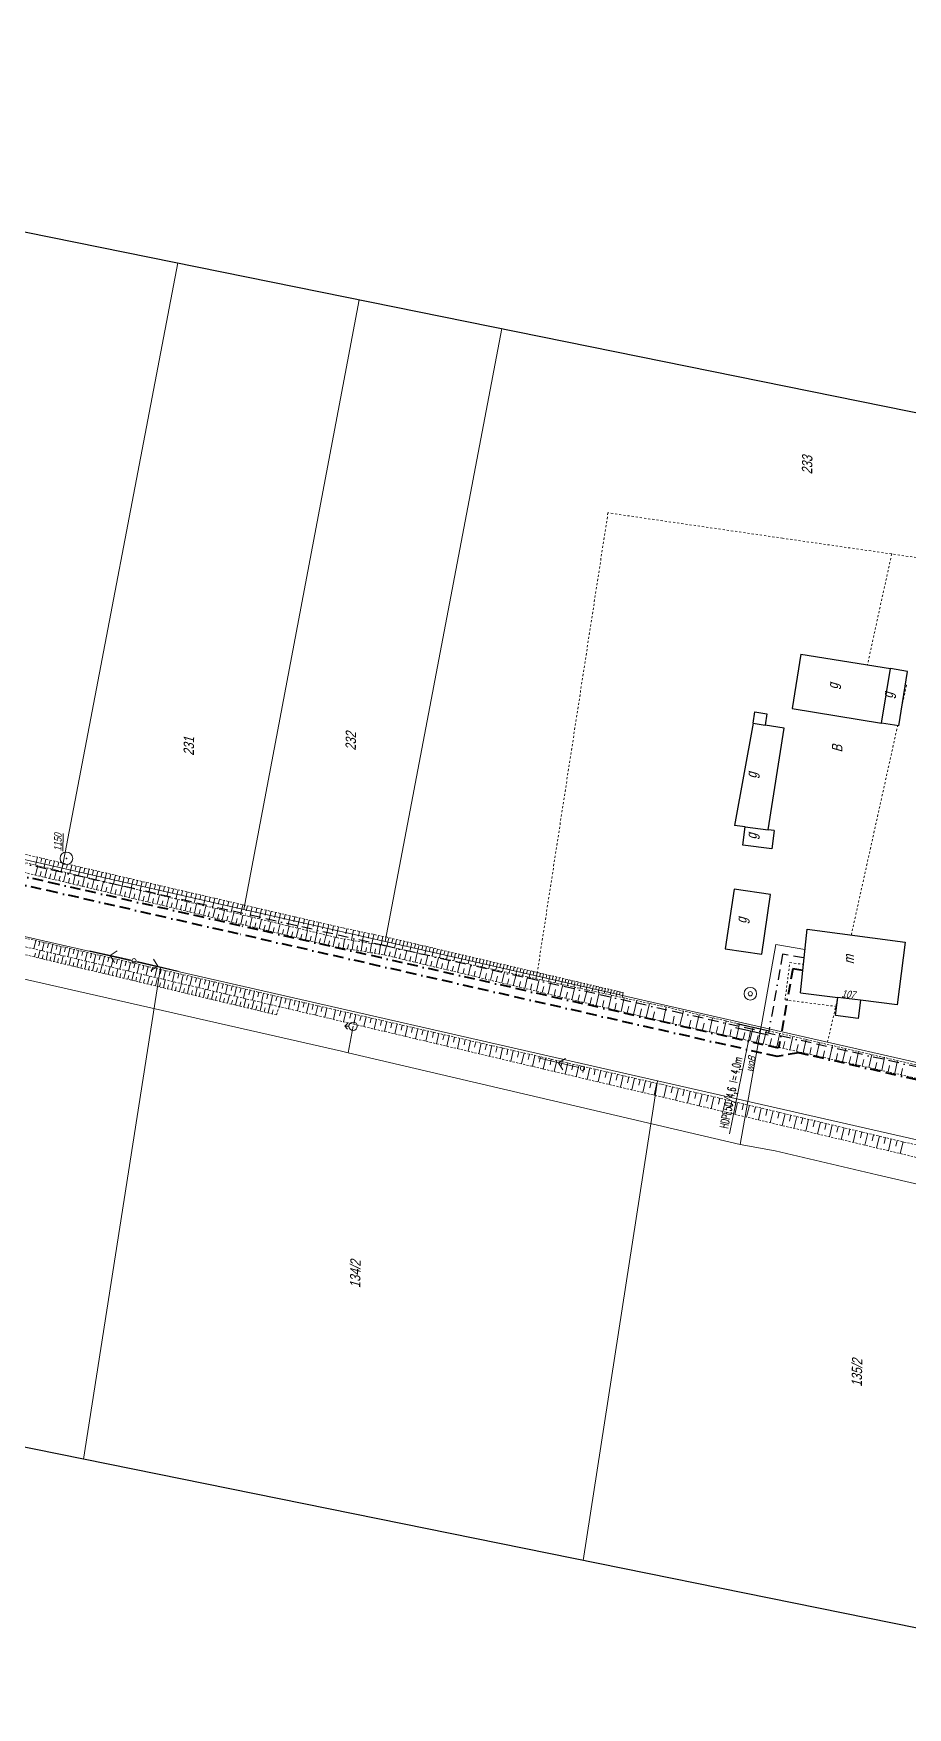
# Model space of a CAD drawing. Header units: millimetres. Extents: x 4848043 to 9699780, y 5827542 to 11659147.
# Drawn here: x 4850697.6 to 4850906.6, y 5829143.5 to 5829544.1 of the extents above; entities that cross this region are included whole.
import ezdxf
from ezdxf.enums import TextEntityAlignment as Align

# ---------------------------------------------------------------- set-up
doc = ezdxf.new("R2010")
doc.units = ezdxf.units.MM
doc.header["$MEASUREMENT"] = 0
for name, pattern in [('0', [0]), ('BORDER', [1.75, 0.5, -0.25, 0.5, -0.25, 0, -0.25]), ('BZN', [1, 0.5, -0.5]), ('GUZ', [1, 0.5, -0.5]), ('UPW', [0]), ('WSQ', [0.85, 0.5, -0.35])]:
    doc.linetypes.add(name, pattern=pattern)
doc.layers.get('0').update_dxf_attribs({"lineweight": 18})
for name, color, linetype, lineweight in [('EADTD_T_0', 7, '0', 18), ('EBUOA_T_1', 251, '0', 25), ('EBUPO_L_6', 7, '0', 18), ('EBUPP_L_3', 6, '0', 25), ('EDZPD_L_0', 251, '0', 18), ('EDZTD_T_0', 7, '0', 25), ('EUZOU_T_0', 251, '0', 18), ('EUZPU_L_4', 251, 'GUZ', 18), ('SZNPS_T_0', 7, '0', 18), ('TEL kable doziemne proj.', 32, 'BORDER', 30), ('TEL rury', 6, 'Continuous', 30), ('TEL rury opis', 6, 'Continuous', 20), ('TES kable doziemne proj.', 4, 'BORDER', 40), ('UEEPA_T_2', 251, '0', 18), ('UWWOO_T_0', 251, '0', 18), ('UWWPA_T_0', 251, '0', 18), ('UWWPA_T_2', 251, '0', 18), ('UWWPO_L_0', 162, 'UPW', 18), ('WUKPS_L_1', 251, '0', 18), ('WUKPS_L_2', 251, '0', 18)]:
    doc.layers.add(name, color=color, linetype=linetype, lineweight=lineweight)
doc.layers.add('RYS layout', color=7, linetype='Continuous', lineweight=30, plot=False)
doc.styles.add('ROMANS', font='simplex.shx')
doc.styles.get("Standard").update_dxf_attribs({"font": 'txt', "width": 0.8, "oblique": 15})

# ---------------------------------------------------------------- blocks, each defined once
blk = doc.blocks.new('OSP')
at = {"color": 0}
for radius in [0.75, 0.045]:
    blk.add_circle((0, 0), radius, dxfattribs=at)
blk = doc.blocks.new('SLS')
at = {"color": 0}
blk.add_circle((0, 0), 0.25, dxfattribs=at)
blk.add_circle((0, 0), 0.25, dxfattribs=at)
blk = doc.blocks.new('PNN')
at = {"color": 0}
for p, q in [((0.4395, 0.01539), (5.4395, 0.01539)), ((2.9395, 0.01539), (2.2324, 0.72249)), ((2.9395, 0.01539), (2.2324, -0.69171))]:
    blk.add_line(p, q, dxfattribs=at)
blk = doc.blocks.new('HYP')
at = {"color": 0}
for p, q in [((0, 1), (-0.35355, 0.64645)), ((0, 0.5), (0, 1)), ((0, 1), (0.35355, 0.64645))]:
    blk.add_line(p, q, dxfattribs=at)
blk.add_circle((0, 0), 0.5, dxfattribs=at)
blk = doc.blocks.new('STD')
at = {"color": 0}
for radius in [0.75, 0.25]:
    blk.add_circle((0, 0), radius, dxfattribs=at)
blk = doc.blocks.new('OB')
at = {"style": 'ROMANS', "width": 0.6}
blk.add_text('l=', height=2, dxfattribs=at).set_placement((9.86, 0.18))
for tag, p in [('OB_TYP', (8.68, 0.18)), ('OB_SW', (11.54, -2.76))]:
    blk.add_attdef(tag, text='', height=2, dxfattribs=at).set_placement(p, align=Align.RIGHT)
blk.add_attdef('OB_DL', (11.91, 0.18), '', height=2, dxfattribs=at)

msp = doc.modelspace()

# ---------------------------------------------------------------- linework, layer by layer
at = {"layer": 'EBUPO_L_6', "linetype": 'BZN'}
for p, q in [((4850877.34, 5829312.85), (4850878.48, 5829321.78)), ((4850878.48, 5829321.78), (4850881.77, 5829321.36)), ((4850889.68, 5829311.29), (4850877.34, 5829312.85))]:
    msp.add_line(p, q, dxfattribs=at)
at = {"layer": 'EBUPP_L_3', "linetype": '0'}
for p, q in [((4850881.12, 5829395.6), (4850879.01, 5829382.56)), ((4850881.12, 5829395.6), (4850902.54, 5829392.14)), ((4850900.43, 5829379.09), (4850902.54, 5829392.14)), ((4850906.61, 5829391.46), (4850902.54, 5829392.14)), ((4850904.52, 5829378.42), (4850906.61, 5829391.46)), ((4850869.7, 5829379.06), (4850865.26, 5829354.6)), ((4850869.7, 5829379.06), (4850870.15, 5829381.81)), ((4850869.7, 5829379.06), (4850872.55, 5829378.59)), ((4850870.15, 5829381.81), (4850873, 5829381.34)), ((4850873, 5829381.34), (4850872.55, 5829378.59)), ((4850879.01, 5829382.56), (4850900.43, 5829379.09)), ((4850904.52, 5829378.42), (4850900.43, 5829379.09)), ((4850877.1, 5829377.91), (4850872.55, 5829378.59)), ((4850873.29, 5829353.57), (4850877.1, 5829377.91)), ((4850867.8, 5829354.27), (4850865.26, 5829354.6)), ((4850867.26, 5829349.88), (4850867.8, 5829354.27)), ((4850867.8, 5829354.27), (4850873.29, 5829353.57)), ((4850874.72, 5829353.39), (4850873.29, 5829353.57)), ((4850874.72, 5829353.39), (4850874.17, 5829349.02)), ((4850874.17, 5829349.02), (4850867.26, 5829349.88)), ((4850865.15, 5829339.36), (4850863.04, 5829325.11)), ((4850873.89, 5829338.06), (4850865.15, 5829339.36)), ((4850871.78, 5829323.82), (4850873.89, 5829338.06)), ((4850881.07, 5829314.59), (4850882.64, 5829329.76)), ((4850882.64, 5829329.76), (4850906.07, 5829326.72)), ((4850906.07, 5829326.72), (4850904.12, 5829311.68)), ((4850863.04, 5829325.11), (4850871.78, 5829323.82)), ((4850881.07, 5829314.59), (4850889.95, 5829313.47)), ((4850889.4, 5829309.1), (4850889.95, 5829313.47)), ((4850895.36, 5829312.79), (4850889.95, 5829313.47)), ((4850895.36, 5829312.79), (4850894.8, 5829308.42)), ((4850904.12, 5829311.68), (4850895.36, 5829312.79)), ((4850894.8, 5829308.42), (4850889.4, 5829309.1))]:
    msp.add_line(p, q, dxfattribs=at)
at = {"layer": 'EDZPD_L_0', "linetype": '0'}
for p, q in [((4850732.13, 5829489.2), (4850704.44, 5829344.41)), ((4850775.52, 5829480.4), (4850747.91, 5829334.51)), ((4850809.59, 5829473.49), (4850781.72, 5829326.82)), ((4850704.44, 5829344.41), (4850469.87, 5829397.84)), ((4850727.94, 5829320.6), (4850553.32, 5829360.37)), ((4850747.91, 5829334.51), (4850704.44, 5829344.41)), ((4850781.72, 5829326.82), (4850747.91, 5829334.51)), ((4850913.38, 5829296.83), (4850781.72, 5829326.82)), ((4850709.53, 5829202.98), (4850727.94, 5829320.6)), ((4850846.81, 5829293.52), (4850727.94, 5829320.6)), ((4850846.81, 5829293.52), (4850829.06, 5829178.73)), ((4850959.85, 5829267.77), (4850846.81, 5829293.52))]:
    msp.add_line(p, q, dxfattribs=at)
at = {"layer": 'EUZPU_L_4', "linetype": 'GUZ'}
for p, q in [((4850834.99, 5829429.41), (4850817.95, 5829318.58)), ((4850876.77, 5829423.34), (4850834.99, 5829429.41)), ((4850902.85, 5829419.58), (4850876.77, 5829423.34)), ((4850902.85, 5829419.58), (4850897.04, 5829393.02)), ((4850937.42, 5829414.46), (4850902.85, 5829419.58)), ((4850906.39, 5829388.15), (4850905.24, 5829382.97)), ((4850906.39, 5829388.15), (4850906.09, 5829388.23)), ((4850893.18, 5829328.39), (4850904.26, 5829378.46)), ((4850887.5, 5829302.73), (4850889.95, 5829313.47))]:
    msp.add_line(p, q, dxfattribs=at)
at = {"layer": 'RYS layout'}
msp.add_lwpolyline([(4851002.54, 5829143.55), (4850404.72, 5829264.81), (4850461.37, 5829544.12), (4851059.2, 5829422.86)], close=True, dxfattribs=at)
at = {"layer": 'TEL kable doziemne proj.', "ltscale": 5}
for p, q in [((4850876.77, 5829323.8), (4850873.4, 5829304.91)), ((4850881.79, 5829322.91), (4850876.77, 5829323.8))]:
    msp.add_line(p, q, dxfattribs=at)
msp.add_lwpolyline([(4850913.16, 5829295.85), (4850781.49, 5829325.85), (4850747.69, 5829333.53), (4850704.21, 5829343.43), (4850469.65, 5829396.87), (4850443.31, 5829402.86), (4850419.92, 5829408.2), (4850365.92, 5829420.48), (4850338.62, 5829426.69), (4850107.01, 5829479.44), (4850105.14, 5829482.95)], dxfattribs=at)
at = {"layer": 'TEL rury'}
for p, q in [((4850873.51, 5829305.4), (4850865.71, 5829307.18)), ((4850873.29, 5829304.42), (4850865.49, 5829306.2))]:
    msp.add_line(p, q, dxfattribs=at)
at = {"layer": 'TEL rury opis'}
msp.add_line((4850864.06, 5829280.8), (4850869.05, 5829305.39), dxfattribs=at)
at = {"layer": 'TES kable doziemne proj.', "ltscale": 5}
msp.add_line((4850881.62, 5829319.89), (4850879.2, 5829320.32), dxfattribs=at)
for points in [[(4851249.18, 5829216.24), (4851154.39, 5829237.84), (4851083.11, 5829254.08), (4851033.64, 5829265.34), (4850912.49, 5829292.93), (4850880.58, 5829300.2), (4850875.45, 5829299.32), (4850780.38, 5829320.97), (4850746.58, 5829328.66), (4850703.1, 5829338.56), (4850468.54, 5829391.99), (4850454.73, 5829395.13), (4850449.6, 5829394.25), (4850441.76, 5829396.03), (4850428.31, 5829399.1), (4850423.19, 5829398.22), (4850386.41, 5829406.59), (4850381.27, 5829405.71), (4850363.48, 5829409.76), (4850336.18, 5829415.96), (4850135.32, 5829461.71), (4850132.2, 5829473.69)], [(4850879.2, 5829320.32), (4850875.8, 5829301.29), (4850780.83, 5829322.92), (4850747.02, 5829330.61), (4850703.55, 5829340.51), (4850468.98, 5829393.94), (4850455.03, 5829397.12), (4850449.89, 5829396.23), (4850442.2, 5829397.98), (4850428.36, 5829401.14), (4850423.25, 5829400.26), (4850387.02, 5829408.5), (4850381.88, 5829407.62), (4850363.92, 5829411.71), (4850336.63, 5829417.91), (4850134.75, 5829463.89)]]:
    msp.add_lwpolyline(points, dxfattribs=at)
at = {"layer": 'UWWPO_L_0', "linetype": 'UPW'}
for p, q in [((4850771.25, 5829300.59), (4850667.35, 5829324.26)), ((4850866.6, 5829278.26), (4850875.16, 5829326.12)), ((4850875.16, 5829326.12), (4850882.08, 5829324.89)), ((4850774.03, 5829306.56), (4850772.86, 5829300.2)), ((4850771.25, 5829300.59), (4850772.86, 5829300.2)), ((4850866.6, 5829278.26), (4850772.86, 5829300.2)), ((4850874.94, 5829276.77), (4850866.6, 5829278.26)), ((4850899.36, 5829271.01), (4850874.94, 5829276.77)), ((4850922.19, 5829265.65), (4850899.36, 5829271.01))]:
    msp.add_line(p, q, dxfattribs=at)
at = {"layer": 'WUKPS_L_1', "linetype": '0'}
for p, q in [((4850698.54, 5829347.01), (4850698.09, 5829345.12)), ((4850699.56, 5829346.77), (4850699.32, 5829345.82)), ((4850698.07, 5829342.72), (4850698.61, 5829344.99)), ((4850699.2, 5829342.46), (4850699.46, 5829343.59)), ((4850700.57, 5829346.53), (4850700.12, 5829344.62)), ((4850700.32, 5829342.18), (4850700.86, 5829344.45)), ((4850701.59, 5829346.3), (4850701.37, 5829345.34)), ((4850701.43, 5829341.92), (4850701.71, 5829343.05)), ((4850702.61, 5829346.06), (4850702.17, 5829344.13)), ((4850702.57, 5829341.64), (4850703.11, 5829343.91)), ((4850703.64, 5829345.82), (4850703.4, 5829344.86)), ((4850704.66, 5829345.58), (4850704.22, 5829343.63)), ((4850704.8, 5829341.12), (4850705.34, 5829343.37)), ((4850705.69, 5829345.34), (4850705.48, 5829344.37)), ((4850706.73, 5829345.1), (4850706.27, 5829343.15)), ((4850707.05, 5829340.58), (4850707.59, 5829342.83)), ((4850707.77, 5829344.87), (4850707.53, 5829343.89)), ((4850708.8, 5829344.63), (4850708.35, 5829342.66)), ((4850709.84, 5829344.39), (4850709.6, 5829343.39)), ((4850710.87, 5829344.15), (4850710.42, 5829342.14)), ((4850711.93, 5829343.91), (4850711.69, 5829342.9)), ((4850712.96, 5829343.67), (4850712.51, 5829341.64)), ((4850714.02, 5829343.41), (4850713.78, 5829342.4)), ((4850715.06, 5829343.18), (4850714.6, 5829341.14)), ((4850716.11, 5829342.94), (4850715.87, 5829341.92)), ((4850703.68, 5829341.38), (4850703.94, 5829342.51)), ((4850705.93, 5829340.84), (4850706.19, 5829341.97)), ((4850708.16, 5829340.3), (4850708.44, 5829341.43)), ((4850709.28, 5829340.04), (4850709.82, 5829342.29)), ((4850710.41, 5829339.76), (4850710.67, 5829340.89)), ((4850711.53, 5829339.5), (4850712.07, 5829341.75)), ((4850712.65, 5829339.24), (4850712.91, 5829340.35)), ((4850713.76, 5829338.96), (4850714.3, 5829341.21)), ((4850714.88, 5829338.7), (4850715.16, 5829339.81)), ((4850715.99, 5829338.44), (4850716.53, 5829340.67)), ((4850717.17, 5829342.7), (4850716.69, 5829340.63)), ((4850717.13, 5829338.16), (4850717.39, 5829339.27)), ((4850718.22, 5829342.44), (4850717.99, 5829341.42)), ((4850718.24, 5829337.9), (4850718.76, 5829340.13)), ((4850719.28, 5829342.2), (4850718.8, 5829340.13)), ((4850719.36, 5829337.62), (4850719.62, 5829338.75)), ((4850720.36, 5829341.96), (4850720.12, 5829340.9)), ((4850720.47, 5829337.36), (4850721.01, 5829339.59)), ((4850721.41, 5829341.7), (4850720.93, 5829339.61)), ((4850722.49, 5829341.46), (4850722.23, 5829340.41)), ((4850722.7, 5829336.82), (4850723.24, 5829339.07)), ((4850723.54, 5829341.22), (4850723.07, 5829339.11)), ((4850724.62, 5829340.96), (4850724.38, 5829339.91)), ((4850725.69, 5829340.73), (4850725.2, 5829338.59)), ((4850726.77, 5829340.47), (4850726.51, 5829339.41)), ((4850727.85, 5829340.23), (4850727.35, 5829338.08)), ((4850728.92, 5829339.97), (4850728.66, 5829338.89)), ((4850730, 5829339.73), (4850729.5, 5829337.56)), ((4850731.09, 5829339.47), (4850730.83, 5829338.37)), ((4850732.17, 5829339.21), (4850731.67, 5829337.04)), ((4850733.26, 5829338.97), (4850733, 5829337.87)), ((4850734.36, 5829338.71), (4850733.84, 5829336.5)), ((4850721.59, 5829337.1), (4850721.85, 5829338.21)), ((4850723.82, 5829336.56), (4850724.08, 5829337.67)), ((4850724.94, 5829336.3), (4850725.48, 5829338.53)), ((4850726.05, 5829336.02), (4850726.31, 5829337.13)), ((4850727.17, 5829335.76), (4850727.69, 5829337.99)), ((4850728.28, 5829335.5), (4850728.54, 5829336.61)), ((4850729.4, 5829335.22), (4850729.92, 5829337.45)), ((4850730.51, 5829334.96), (4850730.77, 5829336.07)), ((4850731.61, 5829334.7), (4850732.15, 5829336.91)), ((4850732.72, 5829334.42), (4850733, 5829335.53)), ((4850733.84, 5829334.16), (4850734.38, 5829336.39)), ((4850734.95, 5829333.9), (4850735.21, 5829335.01)), ((4850735.46, 5829338.45), (4850735.2, 5829337.36)), ((4850736.55, 5829338.21), (4850736.03, 5829335.98)), ((4850736.07, 5829333.62), (4850736.59, 5829335.85)), ((4850737.65, 5829337.95), (4850737.39, 5829336.84)), ((4850738.74, 5829337.69), (4850738.22, 5829335.46)), ((4850738.28, 5829333.1), (4850738.82, 5829335.31)), ((4850739.84, 5829337.43), (4850739.58, 5829336.32)), ((4850740.95, 5829337.19), (4850740.43, 5829334.92)), ((4850740.51, 5829332.56), (4850741.03, 5829334.77)), ((4850742.05, 5829336.93), (4850741.79, 5829335.8)), ((4850743.16, 5829336.67), (4850742.64, 5829334.4)), ((4850744.28, 5829336.41), (4850744.02, 5829335.28)), ((4850745.4, 5829336.15), (4850744.85, 5829333.86)), ((4850746.51, 5829335.89), (4850746.25, 5829334.74)), ((4850747.63, 5829335.63), (4850747.09, 5829333.32)), ((4850748.76, 5829335.37), (4850748.48, 5829334.22)), ((4850749.88, 5829335.11), (4850749.34, 5829332.78)), ((4850751.01, 5829334.85), (4850750.73, 5829333.68)), ((4850737.18, 5829333.36), (4850737.44, 5829334.47)), ((4850739.4, 5829332.84), (4850739.66, 5829333.94)), ((4850741.63, 5829332.3), (4850741.89, 5829333.42)), ((4850742.72, 5829332.04), (4850743.26, 5829334.25)), ((4850743.84, 5829331.76), (4850744.1, 5829332.88)), ((4850744.95, 5829331.5), (4850745.47, 5829333.71)), ((4850746.05, 5829331.24), (4850746.31, 5829332.34)), ((4850747.16, 5829330.98), (4850747.68, 5829333.17)), ((4850748.26, 5829330.7), (4850748.54, 5829331.82)), ((4850749.37, 5829330.44), (4850749.89, 5829332.65)), ((4850750.49, 5829330.18), (4850750.75, 5829331.28)), ((4850752.13, 5829334.59), (4850751.59, 5829332.24)), ((4850751.59, 5829329.92), (4850752.12, 5829332.11)), ((4850752.7, 5829329.64), (4850752.96, 5829330.76)), ((4850753.26, 5829334.33), (4850752.98, 5829333.16)), ((4850753.8, 5829329.38), (4850754.34, 5829331.57)), ((4850754.4, 5829334.07), (4850753.86, 5829331.7)), ((4850755.54, 5829333.81), (4850755.25, 5829332.62)), ((4850756.01, 5829328.86), (4850756.55, 5829331.05)), ((4850756.67, 5829333.55), (4850756.13, 5829331.14)), ((4850757.81, 5829333.27), (4850757.55, 5829332.08)), ((4850758.96, 5829333.01), (4850758.4, 5829330.6)), ((4850760.1, 5829332.75), (4850759.82, 5829331.53)), ((4850761.25, 5829332.49), (4850760.69, 5829330.04)), ((4850762.41, 5829332.21), (4850762.13, 5829330.99)), ((4850763.56, 5829331.95), (4850763, 5829329.5)), ((4850764.72, 5829331.69), (4850764.44, 5829330.45)), ((4850765.87, 5829331.41), (4850765.31, 5829328.94)), ((4850767.03, 5829331.15), (4850766.75, 5829329.91)), ((4850768.21, 5829330.87), (4850767.62, 5829328.38)), ((4850698.11, 5829327.08), (4850697.65, 5829325.1)), ((4850699.12, 5829326.84), (4850698.88, 5829325.84)), ((4850754.91, 5829329.12), (4850755.17, 5829330.22)), ((4850757.12, 5829328.58), (4850757.38, 5829329.68)), ((4850758.22, 5829328.32), (4850758.74, 5829330.51)), ((4850759.33, 5829328.06), (4850759.59, 5829329.16)), ((4850760.43, 5829327.8), (4850760.95, 5829329.99)), ((4850761.52, 5829327.54), (4850761.8, 5829328.62)), ((4850762.64, 5829327.26), (4850763.16, 5829329.45)), ((4850763.74, 5829327), (4850764, 5829328.1)), ((4850764.85, 5829326.74), (4850765.37, 5829328.92)), ((4850765.95, 5829326.48), (4850766.21, 5829327.56)), ((4850767.04, 5829326.23), (4850767.56, 5829328.4)), ((4850768.14, 5829325.95), (4850768.42, 5829327.04)), ((4850769.36, 5829330.6), (4850769.08, 5829329.35)), ((4850769.25, 5829325.69), (4850769.77, 5829327.86)), ((4850770.54, 5829330.32), (4850769.95, 5829327.81)), ((4850771.64, 5829325.22), (4850771.98, 5829327.44)), ((4850772.55, 5829329.89), (4850772.32, 5829328.68)), ((4850774.13, 5829329.55), (4850773.67, 5829327.15)), ((4850773.82, 5829324.88), (4850774.16, 5829327.06)), ((4850775.56, 5829329.25), (4850775.32, 5829328.08)), ((4850775.97, 5829324.55), (4850776.31, 5829326.7)), ((4850776.71, 5829329.01), (4850776.23, 5829326.72)), ((4850777.85, 5829328.77), (4850777.61, 5829327.64)), ((4850778.97, 5829328.53), (4850778.51, 5829326.32)), ((4850780.08, 5829328.29), (4850779.84, 5829327.22)), ((4850781.18, 5829328.05), (4850780.74, 5829325.96)), ((4850782.61, 5829327.75), (4850782.13, 5829325.68)), ((4850783.53, 5829327.53), (4850783.29, 5829326.52)), ((4850784.44, 5829327.31), (4850783.97, 5829325.28)), ((4850785.36, 5829327.1), (4850785.12, 5829326.1)), ((4850786.26, 5829326.9), (4850785.78, 5829324.89)), ((4850787.15, 5829326.69), (4850786.92, 5829325.69)), ((4850697.82, 5829323.16), (4850698.03, 5829324.06)), ((4850698.73, 5829322.94), (4850699.16, 5829324.74)), ((4850699.65, 5829322.73), (4850699.87, 5829323.62)), ((4850700.14, 5829326.6), (4850699.68, 5829324.61)), ((4850700.58, 5829322.49), (4850701.02, 5829324.3)), ((4850701.17, 5829326.36), (4850700.94, 5829325.36)), ((4850701.5, 5829322.27), (4850701.72, 5829323.17)), ((4850702.19, 5829326.12), (4850701.73, 5829324.13)), ((4850702.42, 5829322.06), (4850702.85, 5829323.87)), ((4850703.23, 5829325.88), (4850702.99, 5829324.89)), ((4850703.35, 5829321.82), (4850703.57, 5829322.74)), ((4850704.24, 5829325.65), (4850703.79, 5829323.65)), ((4850704.27, 5829321.6), (4850704.7, 5829323.44)), ((4850705.28, 5829325.43), (4850705.04, 5829324.41)), ((4850706.29, 5829325.19), (4850705.84, 5829323.16)), ((4850706.12, 5829321.17), (4850706.55, 5829322.98)), ((4850707.33, 5829324.95), (4850707.09, 5829323.93)), ((4850708.37, 5829324.71), (4850707.89, 5829322.68)), ((4850709.4, 5829324.47), (4850709.16, 5829323.46)), ((4850710.42, 5829324.22), (4850709.96, 5829322.18)), ((4850711.45, 5829323.98), (4850711.21, 5829322.96)), ((4850712.49, 5829323.74), (4850712.01, 5829321.71)), ((4850713.52, 5829323.5), (4850713.29, 5829322.48)), ((4850714.56, 5829323.26), (4850714.08, 5829321.21)), ((4850715.6, 5829323.02), (4850715.36, 5829322.01)), ((4850716.63, 5829322.78), (4850716.16, 5829320.73)), ((4850770.55, 5829325.4), (4850770.73, 5829326.5)), ((4850772.72, 5829325.06), (4850772.9, 5829326.16)), ((4850774.9, 5829324.7), (4850775.08, 5829325.8)), ((4850777.05, 5829324.37), (4850777.23, 5829325.44)), ((4850778.13, 5829324.19), (4850778.47, 5829326.34)), ((4850779.2, 5829324.03), (4850779.36, 5829325.08)), ((4850780.26, 5829323.85), (4850780.6, 5829325.96)), ((4850781.48, 5829323.65), (4850781.98, 5829325.72)), ((4850782.69, 5829323.37), (4850782.93, 5829324.4)), ((4850783.91, 5829323.06), (4850784.41, 5829325.19)), ((4850785.12, 5829322.78), (4850785.38, 5829323.86)), ((4850786.36, 5829322.48), (4850786.88, 5829324.65)), ((4850788.05, 5829326.47), (4850787.59, 5829324.5)), ((4850787.59, 5829322.18), (4850787.85, 5829323.27)), ((4850788.95, 5829326.25), (4850788.71, 5829325.28)), ((4850788.85, 5829321.9), (4850789.37, 5829324.11)), ((4850789.84, 5829326.06), (4850789.39, 5829324.11)), ((4850790.08, 5829321.59), (4850790.36, 5829322.71)), ((4850790.72, 5829325.84), (4850790.5, 5829324.89)), ((4850791.62, 5829325.65), (4850791.16, 5829323.71)), ((4850791.34, 5829321.29), (4850791.9, 5829323.56)), ((4850792.49, 5829325.43), (4850792.25, 5829324.47)), ((4850793.37, 5829325.23), (4850792.91, 5829323.34)), ((4850793.89, 5829320.68), (4850794.43, 5829323.02)), ((4850794.22, 5829325.02), (4850794.01, 5829324.08)), ((4850795.1, 5829324.82), (4850794.67, 5829322.95)), ((4850795.96, 5829324.61), (4850795.74, 5829323.69)), ((4850796.83, 5829324.41), (4850796.4, 5829322.58)), ((4850797.69, 5829324.22), (4850797.47, 5829323.3)), ((4850798.55, 5829324.02), (4850798.12, 5829322.21)), ((4850799.38, 5829323.81), (4850799.19, 5829322.91)), ((4850800.24, 5829323.61), (4850799.83, 5829321.84)), ((4850801.08, 5829323.42), (4850800.88, 5829322.54)), ((4850801.93, 5829323.22), (4850801.52, 5829321.47)), ((4850802.77, 5829323.03), (4850802.56, 5829322.15)), ((4850803.61, 5829322.83), (4850803.2, 5829321.1)), ((4850705.21, 5829321.39), (4850705.42, 5829322.3)), ((4850707.06, 5829320.93), (4850707.27, 5829321.85)), ((4850707.97, 5829320.72), (4850708.43, 5829322.55)), ((4850708.91, 5829320.5), (4850709.13, 5829321.42)), ((4850709.85, 5829320.27), (4850710.28, 5829322.12)), ((4850710.78, 5829320.05), (4850711, 5829320.96)), ((4850711.72, 5829319.83), (4850712.15, 5829321.68)), ((4850712.64, 5829319.6), (4850712.87, 5829320.53)), ((4850713.57, 5829319.38), (4850714.02, 5829321.23)), ((4850714.51, 5829319.14), (4850714.74, 5829320.08)), ((4850715.44, 5829318.92), (4850715.9, 5829320.8)), ((4850716.38, 5829318.71), (4850716.62, 5829319.64)), ((4850717.34, 5829318.47), (4850717.77, 5829320.34)), ((4850717.69, 5829322.55), (4850717.45, 5829321.51)), ((4850718.72, 5829322.31), (4850718.25, 5829320.24)), ((4850718.27, 5829318.25), (4850718.49, 5829319.19)), ((4850719.21, 5829318.02), (4850719.66, 5829319.91)), ((4850719.76, 5829322.07), (4850719.52, 5829321.03)), ((4850720.14, 5829317.8), (4850720.38, 5829318.74)), ((4850720.82, 5829321.83), (4850720.32, 5829319.74)), ((4850721.1, 5829317.56), (4850721.55, 5829319.46)), ((4850721.85, 5829321.57), (4850721.61, 5829320.54)), ((4850722.89, 5829321.33), (4850722.41, 5829319.26)), ((4850722.97, 5829317.11), (4850723.43, 5829319.02)), ((4850723.94, 5829321.09), (4850723.71, 5829320.06)), ((4850725, 5829320.85), (4850724.5, 5829318.76)), ((4850726.04, 5829320.62), (4850725.8, 5829319.56)), ((4850727.09, 5829320.38), (4850726.59, 5829318.27)), ((4850728.15, 5829320.12), (4850727.89, 5829319.08)), ((4850729.18, 5829319.88), (4850728.71, 5829317.77)), ((4850730.24, 5829319.64), (4850730, 5829318.59)), ((4850731.29, 5829319.4), (4850730.82, 5829317.27)), ((4850732.35, 5829319.14), (4850732.11, 5829318.09)), ((4850733.41, 5829318.9), (4850732.91, 5829316.77)), ((4850792.61, 5829320.99), (4850792.89, 5829322.14)), ((4850795.16, 5829320.38), (4850795.44, 5829321.56)), ((4850796.44, 5829320.08), (4850797, 5829322.45)), ((4850797.73, 5829319.76), (4850798.01, 5829320.97)), ((4850799.03, 5829319.45), (4850799.61, 5829321.88)), ((4850800.32, 5829319.15), (4850800.62, 5829320.36)), ((4850801.64, 5829318.83), (4850802.22, 5829321.32)), ((4850802.95, 5829318.52), (4850803.25, 5829319.78)), ((4850804.42, 5829322.64), (4850804.23, 5829321.78)), ((4850804.26, 5829318.2), (4850804.87, 5829320.75)), ((4850805.26, 5829322.44), (4850804.87, 5829320.75)), ((4850805.6, 5829317.88), (4850805.9, 5829319.17)), ((4850806.08, 5829322.25), (4850805.88, 5829321.41)), ((4850806.91, 5829322.05), (4850806.5, 5829320.38)), ((4850806.93, 5829317.57), (4850807.56, 5829320.16)), ((4850807.73, 5829321.86), (4850807.54, 5829321.04)), ((4850808.53, 5829321.66), (4850808.16, 5829320.03)), ((4850809.34, 5829321.49), (4850809.15, 5829320.67)), ((4850809.62, 5829316.92), (4850810.25, 5829319.57)), ((4850810.16, 5829321.29), (4850809.77, 5829319.68)), ((4850810.96, 5829321.1), (4850810.76, 5829320.3)), ((4850811.75, 5829320.91), (4850811.39, 5829319.33)), ((4850812.35, 5829316.27), (4850813, 5829318.98)), ((4850812.57, 5829320.73), (4850812.38, 5829319.93)), ((4850813.35, 5829320.54), (4850812.98, 5829318.98)), ((4850814.15, 5829320.36), (4850813.97, 5829319.59)), ((4850814.94, 5829320.17), (4850814.57, 5829318.64)), ((4850815.72, 5829320), (4850815.54, 5829319.22)), ((4850816.52, 5829319.8), (4850816.15, 5829318.29)), ((4850817.29, 5829319.63), (4850817.12, 5829318.87)), ((4850818.07, 5829319.43), (4850817.72, 5829317.94)), ((4850818.85, 5829319.26), (4850818.67, 5829318.52)), ((4850819.6, 5829319.09), (4850819.26, 5829317.61)), ((4850820.38, 5829318.89), (4850820.21, 5829318.17)), ((4850821.14, 5829318.72), (4850820.79, 5829317.28)), ((4850722.04, 5829317.35), (4850722.25, 5829318.28)), ((4850723.93, 5829316.89), (4850724.15, 5829317.85)), ((4850724.86, 5829316.66), (4850725.32, 5829318.57)), ((4850725.82, 5829316.44), (4850726.04, 5829317.4)), ((4850726.76, 5829316.2), (4850727.23, 5829318.11)), ((4850727.71, 5829315.99), (4850727.95, 5829316.94)), ((4850728.67, 5829315.75), (4850729.12, 5829317.68)), ((4850729.63, 5829315.53), (4850729.84, 5829316.49)), ((4850730.56, 5829315.29), (4850731.04, 5829317.23)), ((4850731.52, 5829315.08), (4850731.75, 5829316.03)), ((4850732.47, 5829314.84), (4850732.95, 5829316.77)), ((4850733.43, 5829314.6), (4850733.67, 5829315.58)), ((4850734.46, 5829318.67), (4850734.22, 5829317.59)), ((4850734.39, 5829314.39), (4850734.86, 5829316.32)), ((4850735.52, 5829318.43), (4850735.02, 5829316.28)), ((4850735.34, 5829314.15), (4850735.58, 5829315.12)), ((4850736.3, 5829313.91), (4850736.77, 5829315.86)), ((4850736.57, 5829318.17), (4850736.33, 5829317.11)), ((4850737.65, 5829317.93), (4850737.15, 5829315.78)), ((4850737.25, 5829313.69), (4850737.49, 5829314.67)), ((4850738.23, 5829313.46), (4850738.68, 5829315.41)), ((4850738.71, 5829317.69), (4850738.45, 5829316.61)), ((4850739.76, 5829317.43), (4850739.26, 5829315.28)), ((4850740.14, 5829313), (4850740.62, 5829314.97)), ((4850740.84, 5829317.19), (4850740.58, 5829316.12)), ((4850741.89, 5829316.93), (4850741.39, 5829314.78)), ((4850742.97, 5829316.69), (4850742.71, 5829315.62)), ((4850744.02, 5829316.45), (4850743.53, 5829314.28)), ((4850745.1, 5829316.2), (4850744.84, 5829315.12)), ((4850746.16, 5829315.96), (4850745.66, 5829313.78)), ((4850747.23, 5829315.7), (4850746.97, 5829314.62)), ((4850748.31, 5829315.46), (4850747.79, 5829313.27)), ((4850749.38, 5829315.22), (4850749.12, 5829314.12)), ((4850750.46, 5829314.96), (4850749.94, 5829312.77)), ((4850751.51, 5829314.72), (4850751.27, 5829313.6)), ((4850808.27, 5829317.25), (4850808.59, 5829318.56)), ((4850810.98, 5829316.6), (4850811.3, 5829317.93)), ((4850813.71, 5829315.95), (4850814.05, 5829317.3)), ((4850815.1, 5829315.63), (4850815.75, 5829318.37)), ((4850816.47, 5829315.28), (4850816.8, 5829316.68)), ((4850817.87, 5829314.96), (4850818.54, 5829317.76)), ((4850819.26, 5829314.63), (4850819.61, 5829316.05)), ((4850820.68, 5829314.29), (4850821.35, 5829317.15)), ((4850821.89, 5829318.54), (4850821.74, 5829317.83)), ((4850822.09, 5829313.94), (4850822.44, 5829315.39)), ((4850822.65, 5829318.37), (4850822.33, 5829316.94)), ((4850823.41, 5829318.18), (4850823.26, 5829317.48)), ((4850823.51, 5829313.62), (4850824.2, 5829316.54)), ((4850824.16, 5829318), (4850823.84, 5829316.61)), ((4850824.92, 5829317.83), (4850824.75, 5829317.15)), ((4850824.92, 5829313.27), (4850825.29, 5829314.74)), ((4850825.66, 5829317.66), (4850825.33, 5829316.28)), ((4850826.4, 5829317.48), (4850826.24, 5829316.81)), ((4850826.35, 5829312.92), (4850827.07, 5829315.91)), ((4850827.13, 5829317.31), (4850826.83, 5829315.98)), ((4850827.87, 5829317.14), (4850827.72, 5829316.48)), ((4850828.61, 5829316.96), (4850828.3, 5829315.65)), ((4850829.34, 5829316.79), (4850829.19, 5829316.13)), ((4850829.24, 5829312.23), (4850829.98, 5829315.28)), ((4850830.08, 5829316.62), (4850829.78, 5829315.32)), ((4850830.8, 5829316.45), (4850830.65, 5829315.81)), ((4850831.52, 5829316.29), (4850831.21, 5829315.02)), ((4850832.23, 5829316.12), (4850832.1, 5829315.48)), ((4850832.95, 5829315.95), (4850832.67, 5829314.69)), ((4850833.67, 5829315.77), (4850833.52, 5829315.16)), ((4850834.38, 5829315.62), (4850834.1, 5829314.39)), ((4850835.08, 5829315.45), (4850834.95, 5829314.83)), ((4850835.8, 5829315.28), (4850835.52, 5829314.08)), ((4850836.5, 5829315.12), (4850836.36, 5829314.53)), ((4850837.19, 5829314.95), (4850836.91, 5829313.78)), ((4850837.89, 5829314.8), (4850837.76, 5829314.2)), ((4850739.19, 5829313.22), (4850739.42, 5829314.22)), ((4850741.12, 5829312.77), (4850741.34, 5829313.76)), ((4850742.07, 5829312.53), (4850742.55, 5829314.5)), ((4850743.03, 5829312.31), (4850743.27, 5829313.29)), ((4850744.01, 5829312.07), (4850744.48, 5829314.05)), ((4850744.96, 5829311.84), (4850745.2, 5829312.83)), ((4850745.94, 5829311.6), (4850746.41, 5829313.59)), ((4850746.91, 5829311.38), (4850747.15, 5829312.38)), ((4850747.87, 5829311.14), (4850748.35, 5829313.14)), ((4850748.85, 5829310.91), (4850749.08, 5829311.9)), ((4850749.82, 5829310.67), (4850750.3, 5829312.68)), ((4850750.8, 5829310.45), (4850751.04, 5829311.45)), ((4850751.77, 5829310.22), (4850752.25, 5829312.23)), ((4850752.59, 5829314.46), (4850752.09, 5829312.27)), ((4850752.75, 5829309.98), (4850752.99, 5829310.99)), ((4850753.67, 5829314.22), (4850753.43, 5829313.11)), ((4850753.73, 5829309.74), (4850754.2, 5829311.77)), ((4850754.76, 5829313.96), (4850754.24, 5829311.75)), ((4850755.84, 5829313.72), (4850755.58, 5829312.61)), ((4850756.91, 5829313.46), (4850756.39, 5829311.25)), ((4850757.99, 5829313.22), (4850757.73, 5829312.11)), ((4850759.06, 5829312.97), (4850758.56, 5829310.73)), ((4850760.16, 5829312.73), (4850759.9, 5829311.59)), ((4850761.24, 5829312.47), (4850760.72, 5829310.24)), ((4850762.33, 5829312.21), (4850762.07, 5829311.09)), ((4850763.41, 5829311.97), (4850762.89, 5829309.72)), ((4850764.5, 5829311.71), (4850764.24, 5829310.59)), ((4850765.6, 5829311.47), (4850765.06, 5829309.2)), ((4850766.67, 5829311.21), (4850766.41, 5829310.07)), ((4850767.77, 5829310.95), (4850767.25, 5829308.68)), ((4850827.81, 5829312.58), (4850828.16, 5829314.09)), ((4850830.72, 5829311.89), (4850831.08, 5829313.42)), ((4850832.17, 5829311.54), (4850832.91, 5829314.65)), ((4850833.64, 5829311.19), (4850834.01, 5829312.75)), ((4850835.12, 5829310.83), (4850835.87, 5829313.99)), ((4850836.61, 5829310.48), (4850836.98, 5829312.07)), ((4850838.11, 5829310.13), (4850838.86, 5829313.34)), ((4850839.6, 5829309.77), (4850839.99, 5829311.4)), ((4850841.11, 5829309.4), (4850841.89, 5829312.69)), ((4850842.63, 5829309.05), (4850843.02, 5829310.71)), ((4850844.14, 5829308.69), (4850844.94, 5829312.03)), ((4850848.18, 5829307.71), (4850848.89, 5829311.16)), ((4850754.7, 5829309.5), (4850754.94, 5829310.52)), ((4850769.84, 5829310.47), (4850769.32, 5829308.2)), ((4850771.06, 5829310.19), (4850770.8, 5829309.06)), ((4850772.27, 5829309.93), (4850771.75, 5829307.62)), ((4850773.49, 5829309.65), (4850773.23, 5829308.49)), ((4850774.7, 5829309.37), (4850774.18, 5829307.05)), ((4850775.92, 5829309.08), (4850775.66, 5829307.93)), ((4850777.15, 5829308.8), (4850776.61, 5829306.47)), ((4850778.37, 5829308.52), (4850778.11, 5829307.36)), ((4850779.6, 5829308.24), (4850779.06, 5829305.89)), ((4850780.84, 5829307.96), (4850780.56, 5829306.78)), ((4850782.07, 5829307.67), (4850781.53, 5829305.32)), ((4850783.31, 5829307.39), (4850783.03, 5829306.22)), ((4850784.54, 5829307.11), (4850784, 5829304.74)), ((4850785.78, 5829306.83), (4850785.5, 5829305.63)), ((4850845.68, 5829308.32), (4850846.09, 5829310.01)), ((4850850.5, 5829307.19), (4850850.83, 5829308.97)), ((4850852.17, 5829306.82), (4850853.07, 5829310.21)), ((4850854.38, 5829306.32), (4850854.77, 5829308.02)), ((4850856.01, 5829305.95), (4850856.78, 5829309.34)), ((4850857.63, 5829305.6), (4850858.02, 5829307.28)), ((4850859.26, 5829305.24), (4850860.02, 5829308.6)), ((4850862.49, 5829304.5), (4850863.25, 5829307.84)), ((4850865.72, 5829303.78), (4850866.46, 5829307.11)), ((4850787.01, 5829306.55), (4850786.47, 5829304.13)), ((4850788.27, 5829306.26), (4850787.99, 5829305.07)), ((4850789.5, 5829305.98), (4850788.96, 5829303.55)), ((4850790.76, 5829305.7), (4850790.48, 5829304.48)), ((4850792.01, 5829305.42), (4850791.45, 5829302.97)), ((4850793.27, 5829305.11), (4850792.99, 5829303.9)), ((4850794.52, 5829304.83), (4850793.96, 5829302.38)), ((4850795.78, 5829304.55), (4850795.5, 5829303.31)), ((4850797.03, 5829304.27), (4850796.47, 5829301.78)), ((4850798.31, 5829303.96), (4850798.03, 5829302.73)), ((4850799.56, 5829303.68), (4850799, 5829301.19)), ((4850800.84, 5829303.4), (4850800.56, 5829302.14)), ((4850802.09, 5829303.1), (4850801.53, 5829300.59)), ((4850803.37, 5829302.81), (4850803.09, 5829301.56)), ((4850860.88, 5829304.87), (4850861.25, 5829306.54)), ((4850864.1, 5829304.15), (4850864.47, 5829305.8)), ((4850867.33, 5829303.43), (4850867.7, 5829305.06)), ((4850868.94, 5829303.06), (4850869.68, 5829306.35)), ((4850870.54, 5829302.69), (4850870.91, 5829304.35)), ((4850872.13, 5829302.35), (4850872.87, 5829305.61)), ((4850873.73, 5829301.98), (4850874.1, 5829303.61)), ((4850875.34, 5829301.63), (4850876.06, 5829304.88)), ((4850876.91, 5829301.28), (4850877.28, 5829302.89)), ((4850878.51, 5829300.91), (4850879.23, 5829304.14)), ((4850881.68, 5829300.19), (4850882.39, 5829303.4)), ((4850884.84, 5829299.5), (4850885.56, 5829302.69)), ((4850804.65, 5829302.53), (4850804.08, 5829299.98)), ((4850805.92, 5829302.23), (4850805.64, 5829300.95)), ((4850807.22, 5829301.94), (4850806.63, 5829299.37)), ((4850808.49, 5829301.64), (4850808.19, 5829300.37)), ((4850809.77, 5829301.36), (4850809.18, 5829298.77)), ((4850811.06, 5829301.06), (4850810.76, 5829299.76)), ((4850812.35, 5829300.75), (4850811.75, 5829298.16)), ((4850813.63, 5829300.47), (4850813.35, 5829299.17)), ((4850814.92, 5829300.17), (4850814.34, 5829297.56)), ((4850816.22, 5829299.88), (4850815.94, 5829298.57)), ((4850817.53, 5829299.58), (4850816.93, 5829296.95)), ((4850818.83, 5829299.28), (4850818.53, 5829297.96)), ((4850820.12, 5829298.97), (4850819.52, 5829296.32)), ((4850821.44, 5829298.69), (4850821.14, 5829297.35)), ((4850880.1, 5829300.56), (4850880.45, 5829302.18)), ((4850883.27, 5829299.85), (4850883.62, 5829301.44)), ((4850886.42, 5829299.15), (4850886.77, 5829300.72)), ((4850887.99, 5829298.78), (4850888.69, 5829301.95)), ((4850889.57, 5829298.43), (4850889.91, 5829300.01)), ((4850891.12, 5829298.09), (4850891.84, 5829301.23)), ((4850892.69, 5829297.74), (4850893.04, 5829299.29)), ((4850894.25, 5829297.39), (4850894.94, 5829300.5)), ((4850897.38, 5829296.69), (4850898.07, 5829299.78)), ((4850900.46, 5829296), (4850901.16, 5829299.07)), ((4850822.73, 5829298.39), (4850822.13, 5829295.72)), ((4850824.05, 5829298.08), (4850823.75, 5829296.75)), ((4850825.36, 5829297.78), (4850824.76, 5829295.09)), ((4850826.68, 5829297.48), (4850826.37, 5829296.14)), ((4850827.99, 5829297.19), (4850827.39, 5829294.48)), ((4850829.31, 5829296.89), (4850829, 5829295.51)), ((4850830.64, 5829296.59), (4850830.01, 5829293.86)), ((4850831.96, 5829296.28), (4850831.65, 5829294.91)), ((4850833.29, 5829295.98), (4850832.66, 5829293.23)), ((4850834.63, 5829295.67), (4850834.3, 5829294.3)), ((4850835.94, 5829295.37), (4850835.31, 5829292.6)), ((4850837.28, 5829295.07), (4850836.97, 5829293.67)), ((4850838.63, 5829294.76), (4850837.98, 5829291.97)), ((4850895.8, 5829297.04), (4850896.17, 5829298.6)), ((4850898.93, 5829296.35), (4850899.28, 5829297.88)), ((4850902.02, 5829295.65), (4850902.36, 5829297.16)), ((4850903.57, 5829295.3), (4850904.25, 5829298.35)), ((4850905.11, 5829294.96), (4850905.45, 5829296.47)), ((4850839.97, 5829294.46), (4850839.64, 5829293.04)), ((4850841.3, 5829294.13), (4850840.67, 5829291.35)), ((4850842.66, 5829293.83), (4850842.33, 5829292.44)), ((4850843.99, 5829293.53), (4850843.34, 5829290.7)), ((4850845.35, 5829293.22), (4850845.02, 5829291.81)), ((4850846.7, 5829292.92), (4850846.05, 5829290.07)), ((4850849.01, 5829292.38), (4850848.32, 5829289.53)), ((4850850.43, 5829292.03), (4850850.08, 5829290.62)), ((4850851.84, 5829291.69), (4850851.17, 5829288.86)), ((4850853.25, 5829291.36), (4850852.93, 5829289.93)), ((4850854.67, 5829291.02), (4850854, 5829288.19)), ((4850856.1, 5829290.69), (4850855.76, 5829289.26)), ((4850857.52, 5829290.34), (4850856.83, 5829287.5)), ((4850858.93, 5829290.02), (4850858.58, 5829288.59)), ((4850860.34, 5829289.67), (4850859.67, 5829286.83)), ((4850861.76, 5829289.33), (4850861.41, 5829287.91)), ((4850863.17, 5829289), (4850862.5, 5829286.15)), ((4850864.59, 5829288.66), (4850864.26, 5829287.24)), ((4850866, 5829288.33), (4850865.33, 5829285.48)), ((4850867.42, 5829287.99), (4850867.09, 5829286.57)), ((4850868.83, 5829287.66), (4850868.16, 5829284.81)), ((4850870.24, 5829287.32), (4850869.92, 5829285.9)), ((4850871.66, 5829286.97), (4850870.99, 5829284.14)), ((4850873.07, 5829286.65), (4850872.75, 5829285.23)), ((4850874.51, 5829286.3), (4850873.82, 5829283.47)), ((4850875.92, 5829285.98), (4850875.58, 5829284.56)), ((4850877.34, 5829285.63), (4850876.64, 5829282.8)), ((4850878.75, 5829285.3), (4850878.4, 5829283.89)), ((4850880.14, 5829284.96), (4850879.47, 5829282.13)), ((4850881.56, 5829284.63), (4850881.23, 5829283.2)), ((4850882.97, 5829284.29), (4850882.3, 5829281.46)), ((4850884.39, 5829283.94), (4850884.06, 5829282.53)), ((4850885.8, 5829283.62), (4850885.13, 5829280.79)), ((4850887.21, 5829283.27), (4850886.89, 5829281.86)), ((4850888.63, 5829282.95), (4850887.96, 5829280.12)), ((4850890.04, 5829282.6), (4850889.72, 5829281.19)), ((4850891.46, 5829282.28), (4850890.79, 5829279.45)), ((4850892.87, 5829281.93), (4850892.53, 5829280.52)), ((4850894.29, 5829281.61), (4850893.62, 5829278.78)), ((4850895.7, 5829281.26), (4850895.35, 5829279.85)), ((4850897.11, 5829280.94), (4850896.44, 5829278.11)), ((4850898.51, 5829280.59), (4850898.18, 5829279.18)), ((4850899.92, 5829280.27), (4850899.25, 5829277.44)), ((4850901.34, 5829279.92), (4850901.01, 5829278.51)), ((4850902.75, 5829279.6), (4850902.08, 5829276.77)), ((4850904.17, 5829279.25), (4850903.82, 5829277.84)), ((4850905.58, 5829278.9), (4850904.91, 5829276.1))]:
    msp.add_line(p, q, dxfattribs=at)
at = {"layer": 'WUKPS_L_2', "linetype": 'WSQ'}
for p, q in [((4850770.59, 5829327.66), (4850686.74, 5829347.84)), ((4850771.51, 5829330.11), (4850687.43, 5829349.59)), ((4850770.23, 5829325.45), (4850686.45, 5829345.51)), ((4850768.15, 5829308.48), (4850683.67, 5829328.39)), ((4850768.75, 5829310.73), (4850684.06, 5829330.33)), ((4850781.54, 5829325.83), (4850770.59, 5829327.66)), ((4850782.15, 5829327.86), (4850771.51, 5829330.11)), ((4850838.59, 5829314.63), (4850782.15, 5829327.86)), ((4850755.68, 5829309.27), (4850683.4, 5829326.62)), ((4850781.26, 5829323.69), (4850770.23, 5829325.45)), ((4850848.18, 5829307.71), (4850781.26, 5829323.69)), ((4850848.89, 5829311.16), (4850781.54, 5829325.83)), ((4850755.68, 5829309.27), (4850756.39, 5829311.25)), ((4850847.68, 5829292.68), (4850768.75, 5829310.73)), ((4850937.61, 5829290.61), (4850848.89, 5829311.16)), ((4850846.59, 5829289.94), (4850768.15, 5829308.48)), ((4850936.9, 5829287.83), (4850848.18, 5829307.71)), ((4850931.91, 5829272.65), (4850847.68, 5829292.68)), ((4850931.06, 5829269.89), (4850846.59, 5829289.94))]:
    msp.add_line(p, q, dxfattribs=at)
at = {"layer": 'WUKPS_L_2', "linetype": '0'}
msp.add_line((4850838.59, 5829314.63), (4850838.41, 5829313.45), dxfattribs=at)

# ---------------------------------------------------------------- block references
at = {"layer": 'SZNPS_T_0', "xscale": 2, "yscale": 2, "zscale": 2, "rotation": 88.97723720235952}
msp.add_blockref('OSP', (4850705.46, 5829346.73), dxfattribs=at)
at = {"layer": 'TEL rury opis', "rotation": 78.53388413021715}
msp.add_blockref('OB', (4850864.1, 5829283.24), dxfattribs=at).add_auto_attribs({'OB_TYP': 'HDPE50/4,6', 'OB_DL': '4,0m'})
at = {"layer": 'UEEPA_T_2'}
for name, p, xscale, yscale, zscale, rotation in [('PNN', (4850721.64, 5829322.27), 1.999999999821859, 1.999999999821859, 1.999999999821859, 167.3672372102355), ('SLS', (4850721.64, 5829322.27), 2, 2, 2, 88.97723720235952), ('PNN', (4850721.64, 5829322.27), 2.000000000064467, 2.000000000064467, 2.000000000064467, 346.4672371978552), ('PNN', (4850828.88, 5829296.48), 2.000000000064467, 2.000000000064467, 2.000000000064467, 166.4672371978552), ('SLS', (4850828.88, 5829296.48), 2, 2, 2, 88.97723720235952)]:
    msp.add_blockref(name, p, dxfattribs=dict(at, xscale=xscale, yscale=yscale, zscale=zscale, rotation=rotation))
at = {"layer": 'UWWPA_T_0', "xscale": 2, "yscale": 2, "zscale": 2, "rotation": 88.97723720235952}
msp.add_blockref('HYP', (4850774.03, 5829306.56), dxfattribs=at)
at = {"layer": 'UWWPA_T_2', "xscale": 2, "yscale": 2, "zscale": 2, "rotation": 88.97723720235952}
msp.add_blockref('STD', (4850869.03, 5829314.34), dxfattribs=at)

# ---------------------------------------------------------------- texts
at = {"layer": 'EADTD_T_0', "insert": (4850892.37, 5829313.31), "char_height": 1.8, "attachment_point": 8, "rotation": 352.7762, "line_spacing_factor": 0.82}
msp.add_mtext('107', dxfattribs=at)
at = {"layer": 'EBUOA_T_1', "char_height": 2.48, "attachment_point": 9, "rotation": 88.9772, "line_spacing_factor": 0.82}
for s, insert in [('g', (4850890.76, 5829388.65)), ('g', (4850903.9, 5829386.43)), ('g', (4850871.31, 5829367.31)), ('g', (4850871.31, 5829352.73)), ('g', (4850868.89, 5829332.57)), ('m', (4850893.86, 5829323.62))]:
    msp.add_mtext(s, dxfattribs=dict(at, insert=insert))
at = {"layer": 'EDZTD_T_0', "char_height": 2.48, "attachment_point": 5, "rotation": 88.9772, "line_spacing_factor": 0.82}
for s, insert in [('233', (4850882.64, 5829440.86)), ('231', (4850734.76, 5829373.53)), ('232', (4850773.49, 5829374.76)), ('134/2', (4850774.57, 5829247.26)), ('135/2', (4850894.55, 5829223.63))]:
    msp.add_mtext(s, dxfattribs=dict(at, insert=insert))
at = {"layer": 'EUZOU_T_0', "insert": (4850889.8, 5829373), "char_height": 2.5, "attachment_point": 5, "rotation": 88.9772, "line_spacing_factor": 0.82}
msp.add_mtext('B', dxfattribs=at)
at = {"layer": 'SZNPS_T_0', "insert": (4850704.29, 5829348.43), "char_height": 1.8, "attachment_point": 7, "rotation": 88.9772, "line_spacing_factor": 0.82}
msp.add_mtext('{\\L1150}', dxfattribs=at)
at = {"layer": 'UWWOO_T_0', "insert": (4850870.02, 5829297.36), "char_height": 1.8, "attachment_point": 8, "rotation": 79.8724, "line_spacing_factor": 0.82}
msp.add_mtext('woB', dxfattribs=at)

doc.saveas('drawing.dxf')
